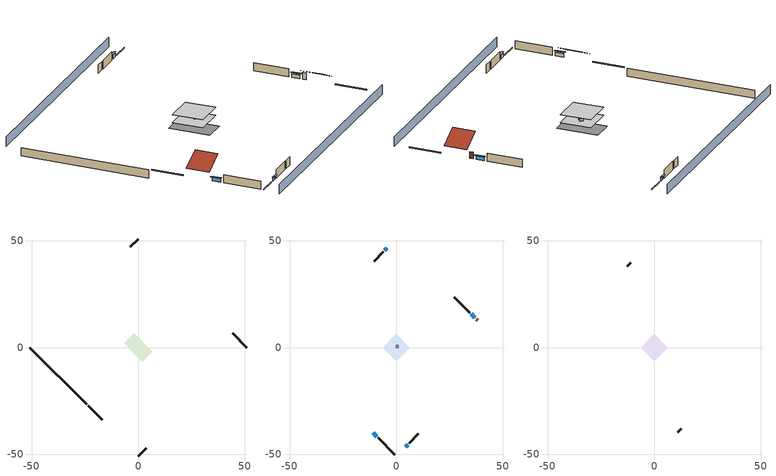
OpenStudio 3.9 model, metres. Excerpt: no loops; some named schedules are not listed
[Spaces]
basement - unconditioned 1
 floor foundation (Slab1 construction): -6.68,1.91 -1.91,6.68 6.68,-1.91 1.91,-6.68 z-2.13
 wall outside (RimJoist1 construction): -23.56,-27.36 -16.94,-33.98 z0.3:0.61
 wall outside (RimJoist2 construction): 0,50.92 -3.69,47.23 z0.3:0.61
 wall outside (RimJoist3 construction): 50.92,0 44.3,6.62 z0.3:0.61
 wall outside (RimJoist4 construction): 0,-50.92 3.69,-47.23 z0.3:0.61
 wall foundation (FoundationWall1 construction): -50.92,0 -24.21,-26.7 z-2.13:0.3
conditioned space 1
 floor to basement - unconditioned 1 (Floor1 construction): -6.4,0 0,6.4 6.4,0 0,-6.4 z0.3
 wall outside (Wall1 construction): -8.47,-42.45 -0.66,-50.26 z0.3:2.74
 wall outside (Wall2 construction): -6.04,44.88 -10.38,40.54 z0.3:2.74
 wall outside (Wall3 construction): 34.52,16.39 27.25,23.66 z0.3:2.74
 wall outside (Wall4 construction): 6.04,-44.88 10.38,-40.54 z0.3:2.74
 wall outside (AdiabaticWallConstruction): -10.84,-40.07 -9.12,-41.79 / 36.9,14.02 35.18,15.74 z0.3:1.4; -4.34,46.57 -5.38,45.53 / 4.34,-46.57 5.38,-45.53 z0.3:1.31
 wall outside (AdiabaticWallConstruction 1): 38.2,12.71 37.56,13.36 z0.3:2.34
 window (WindowConstruction): -10.84,-40.07 -9.12,-41.79 z0.3:1.4
 window (WindowConstruction 1): -4.34,46.57 -5.38,45.54 z0.3:1.31
 window (WindowConstruction 2): 36.9,14.02 35.18,15.73 z0.3:1.4
 window (WindowConstruction 3): 4.34,-46.57 5.38,-45.54 z0.3:1.31
 door (Door): 38.2,12.71 37.56,13.36 z0.3:2.34
furnace airloop ret air space
 floor adiabatic (AdiabaticConst): 0,0 0,1 1,1 1,0 z0
 wall adiabatic (AdiabaticConst): 0,1 0,0 1,0 1,1 0,1 z0:1
 ceiling adiabatic (AdiabaticConst): 1,0 1,1 0,1 0,0 z1
attic - vented 1
 floor to conditioned space 1 (Floor2 construction Reversed): -6.4,0 0,6.4 6.4,0 0,-6.4 z2.74
 wall outside (Wall5 construction): -11.03,39.88 -12.68,38.23 z0.3:2.74
 wall outside (Wall6 construction): 11.03,-39.88 12.68,-38.23 z0.3:2.74
 roof outside (Roof1 construction): -11.5,-39.42,2.74 -7.22,-35.14,5.77 -12,-30.36,5.77 -16.28,-34.63,2.74
 roof outside (Roof2 construction): 38.86,12.06,2.74 34.58,7.78,5.77 39.36,3,5.77 43.64,7.27,2.74
shading: 3.23,-54.15 54.15,-3.23 / -3.23,54.15 -54.15,3.23 z0:2.74; -8.91,-42.01 -11.06,-39.86 -11.49,-40.29 -9.34,-42.44 z1.71; -5.6,45.32 -4.13,46.79 -4.56,47.22 -6.03,45.75 z1.62; 34.97,15.95 37.12,13.8 37.55,14.23 35.4,16.38 z1.71; 5.6,-45.32 4.13,-46.79 4.56,-47.22 6.03,-45.75 z1.62
[Site]
Portland Intl Arpt_OR: Latitude {deg}=45.59; Longitude {deg}=-122.6; Time Zone {hr}=-8; Elevation {m}=33; Terrain=Suburbs; Keep Site Location Information=Yes
[Site:GroundTemperature:Shallow]
10.2558, 8.96328, 8.85977, 9.47314, 11.9355, 14.3863, 16.5111, 17.8571, 17.9714, 16.8767, 14.8061, 12.4304
[Site:WaterMainsTemperature]
Calculation Method=Schedule; Temperature Schedule=mains temperature schedule
[Building]
Building 1
[Material] Roughness=Rough
Name | Thickness {m} | Conductivity {W/m-K} | Density {kg/m3} | Specific Heat {J/kg-K} | Thermal Absorptance | Solar Absorptance | Visible Absorptance
asphalt or fiberglass shingles | 0.00635 | 0.162714 | 1121.4 | 1465.45 | 0.9 | 0.85 | 0.85
roof rigid ins | 0.00281632 | 0.029427 | 32.04 | 1214.23 | 0.9 | 0.7 | 0.7
osb sheathing 0.5 in. | 0.0127 | 0.115458 | 512.64 | 1214.23 | 0.9 | 0.6 | 0.6
wood siding | 0.0254 | 0.102417 | 544.68 | 1172.36 | 0.9 | 0.85 | 0.85
osb sheathing 0.5 in. 1 | 0.0127 | 0.115458 | 512.64 | 1214.23 | 0.9 | 0.7 | 0.7
wall stud and cavity | 0.1397 | 0.550994 | 139.0536 | 1170.24 | 0.9 | 0.7 | 0.7
gypsum board | 0.0127 | 0.160291 | 801 | 837.4 | 0.9 | 0.6 | 0.6
wall stud and cavity 1 | 0.1397 | 0.727959 | 139.0536 | 1170.24 | 0.9 | 0.6 | 0.6
rim joist stud and cavity | 0.0508 | 0.178688 | 50.32683 | 1063.81 | 0.9 | 0.6 | 0.6
floor stud and cavity | 0.1397 | 0.923637 | 92.3553 | 1139.71 | 0.9 | 0.7 | 0.7
osb sheathing 0.75 in. | 0.01905 | 0.115458 | 512.64 | 1214.23 | 0.9 | 0.7 | 0.7
floor covering | 0.0127 | 0.0433444 | 54.468 | 1339.84 | 0.9 | 0.6 | 0.6
ceiling loosefill ins | 0.254 | 0.0480833 | 16.02 | 1046.75 | 0.9 | 0.7 | 0.7
ceiling stud and cavity | 0.1397 | 0.104117 | 65.682 | 1177.47 | 0.9 | 0.7 | 0.7
concrete 8.0 in. | 0.2032 | 1.803125 | 2242.8 | 837.4 | 0.9 | 0.7 | 0.7
concrete 4.0 in. | 0.1016 | 1.803125 | 2242.8 | 837.4 | 0.9 | 0.7 | 0.7
wood siding 1; wood siding 2 | 0.0254 | 0.102417 | 544.68 | 1172.36
wall rigid ins | 0.512978 | 0.029427 | 32.04 | 1214.23 | 0.9 | 0.7 | 0.7
wall stud and cavity 2 | 0.0889 | 0.380278 | 52.3479 | 1209.89 | 0.9 | 0.7 | 0.7
door material | 0.04445 | 0.0612267 | 512.64 | 1214.23 | 0.9 | 0.7 | 0.7
wall stud and cavity 3 | 0.0889 | 0.391764 | 83.0341 | 1211.67 | 0.9 | 0.7 | 0.7
furniture material conditioned space 1; furniture material basement - unconditioned 1 | 0.1524 | 0.115458 | 640.8 | 1214.23 | 0.9 | 0.6 | 0.6
[Construction]
Roof1 construction; Roof2 construction: asphalt or fiberglass shingles, roof rigid ins, osb sheathing 0.5 in.
Wall1 construction; Wall2 construction; Wall3 construction; Wall4 construction: wood siding, osb sheathing 0.5 in. 1, wall stud and cavity, gypsum board
Wall5 construction; Wall6 construction: wood siding, osb sheathing 0.5 in. 1, wall stud and cavity 1
RimJoist1 construction; RimJoist2 construction; RimJoist3 construction; RimJoist4 construction: wood siding, rim joist stud and cavity
Floor1 construction: floor stud and cavity, osb sheathing 0.75 in., floor covering
Floor2 construction Reversed: gypsum board, ceiling stud and cavity, ceiling loosefill ins
FoundationWall1 construction: concrete 8.0 in.
Slab1 construction: concrete 4.0 in.
WindowConstruction; WindowConstruction 1; WindowConstruction 2; WindowConstruction 3: WindowMaterial
AdiabaticWallConstruction: wood siding 1, wall rigid ins, wall stud and cavity 2, gypsum board
Door: door material
AdiabaticWallConstruction 1: wood siding 2, wall rigid ins, wall stud and cavity 2, gypsum board
PartitionWallConstruction: gypsum board, wall stud and cavity 3, gypsum board
furniture construction conditioned space 1: furniture material conditioned space 1
furniture construction basement - unconditioned 1: furniture material basement - unconditioned 1
AdiabaticConst: Adiabatic
[WindowMaterial:SimpleGlazingSystem]
WindowMaterial: U-Factor {W/m2-K}=2.78222; Solar Heat Gain Coefficient=0.56
[Material:NoMass]
Adiabatic: Roughness=Rough; Thermal Resistance {m2-K/W}=176.1
[ThermalZone] Multiplier=1; Use Ideal Air Loads=No
Name | Volume {m3} | Thermostat
conditioned space | 199.577 | conditioned space temperature setpoint
attic - vented | 55.1915
basement - unconditioned | 199.577
furnace airloop ret air zone | 1
[Sizing:Zone] Zone Cooling Design Supply Air Temperature Input Method=SupplyAirTemperature; Zone Cooling Design Supply Air Temperature {C}=14; Zone Cooling Design Supply Air Temperature Difference {deltaC}=11.11; Zone Heating Design Supply Air Temperature Input Method=SupplyAirTemperature; Zone Heating Design Supply Air Temperature {C}=40; Zone Heating Design Supply Air Temperature Difference {deltaC}=11.11; Zone Cooling Design Supply Air Humidity Ratio {kg-H2O/kg-air}=0.0085; Zone Heating Design Supply Air Humidity Ratio {kg-H2O/kg-air}=0.008; Cooling Design Air Flow Method=DesignDay; Heating Design Air Flow Method=DesignDay; Account for Dedicated Outdoor Air System=No; Dedicated Outdoor Air System Control Strategy=NeutralSupplyAir; Dedicated Outdoor Air Low Setpoint Temperature for Design {C}=autosize; Dedicated Outdoor Air High Setpoint Temperature for Design {C}=autosize; Zone Load Sizing Method=Sensible Load Only No Latent Load; Zone Latent Cooling Design Supply Air Humidity Ratio Input Method=HumidityRatioDifference; Zone Cooling Design Supply Air Humidity Ratio Difference {kgWater/kgDryAir}=0.005; Zone Latent Heating Design Supply Air Humidity Ratio Input Method=HumidityRatioDifference; Zone Humidification Design Supply Air Humidity Ratio Difference {kgWater/kgDryAir}=0.005; Sizing Option=Coincident
attic - vented; basement - unconditioned; furnace airloop ret air zone
[Space]
Name | Thermal Zone | Volume {m3}
conditioned space 1 | conditioned space | 199.577
attic - vented 1 | attic - vented | 55.1915
basement - unconditioned 1 | basement - unconditioned | 199.577
furnace airloop ret air space | furnace airloop ret air zone
[ThermostatSetpoint:DualSetpoint]
conditioned space temperature setpoint: Heating Setpoint Temperature Schedule=heating setpoint; Cooling Setpoint Temperature Schedule=cooling setpoint; Temperature Difference Between Cutout And Setpoint {deltaC}=0
[Foundation:Kiva]
Foundation Kiva 1: Initial Indoor Air Temperature {C}=9.52053; Wall Height Above Grade {m}=0.3048; Wall Depth Below Slab {m}=0.2032
[Foundation:Kiva:Settings]
Soil Conductivity {W/m-K}=1.3848; Soil Density {kg/m3}=1842.3; Soil Specific Heat {J/kg-K}=418.7; Ground Solar Absorptivity=0.9; Ground Thermal Absorptivity=0.9; Ground Surface Roughness {m}=0.03; Far-Field Width {m}=40; Deep-Ground Boundary Condition=ZeroFlux; Deep-Ground Depth {m}=40; Minimum Cell Dimension {m}=0.2; Maximum Cell Growth Coefficient=3; Simulation Timestep=Timestep
[SurfaceProperty:ExposedFoundationPerimeter]
Slab1: Exposed Perimeter Calculation Method=TotalExposedPerimeter; Total Exposed Perimeter {m}=37.76472
[SurfaceProperty:IncidentSolarMultiplier] Incident Solar Multiplier=1; Incident Solar Multiplier Schedule=trans schedule winter=0.85 summer=0.7
Window1; Window2; Window3; Window4
[InternalMass:Definition] Design Level Calculation Method=SurfaceArea
Name | Construction | Surface Area {m2}
partition wall mass | PartitionWallConstruction | 81.84758
furniture mass conditioned space 1 | furniture construction conditioned space 1 | 32.73903
furniture mass basement - unconditioned 1 | furniture construction basement - unconditioned 1 | 32.73903
[InternalMass] Multiplier=1
Name | Internal Mass Definition | Space or SpaceType
partition wall mass | partition wall mass | conditioned space 1
furniture mass conditioned space 1 | furniture mass conditioned space 1 | conditioned space 1
furniture mass basement - unconditioned 1 | furniture mass basement - unconditioned 1 | basement - unconditioned 1
[EnergyManagementSystem:Sensor]
Name | Output Variable or Output Meter Index Key | Output Variable or Output Meter
water_heater_T_set | water heater setpoint | Schedule Value
out_pb_s |  | Site Outdoor Air Barometric Pressure
out_wt_s |  | Site Outdoor Air Humidity Ratio
site_vw_s |  | Site Wind Speed
cool_season | cooling season schedule | Schedule Value
furnace_airloop_AH_MFR_s | Node 15 | System Node Mass Flow Rate
furnace_airloop_AH_VFR_s | Node 15 | System Node Current Density Volume Flow Rate
furnace_airloop_AH_Tout_s | Node 15 | System Node Temperature
furnace_airloop_AH_Wout_s | Node 15 | System Node Humidity Ratio
furnace_airloop_RA_T_s | Node 18 | System Node Temperature
furnace_airloop_Ra_W_s | Node 18 | System Node Humidity Ratio
furnace_airloop_0_DZ_T_s | basement - unconditioned | Zone Air Temperature
furnace_airloop_0_DZ_W_s | basement - unconditioned | Zone Mean Air Humidity Ratio
natural_vent_s | natural vent schedule | Schedule Value
htg_sp_s | heating setpoint | Schedule Value
clg_sp_s | cooling setpoint | Schedule Value
mech_vent_range_fan_0_sch_s | mech vent range fan 0 schedule | Schedule Value
mech_vent_bath_fan_0_sch_s | mech vent bath fan 0 schedule | Schedule Value
clothes_dryer_exhaust_0_sch_s | clothes_dryer | Schedule Value
htg_load_cond |  | Heating:EnergyTransfer:Zone:CONDITIONED SPACE
clg_load_cond |  | Cooling:EnergyTransfer:Zone:CONDITIONED SPACE
htg_load_duct |  | Heating:EnergyTransfer:Zone:FURNACE AIRLOOP RET AIR ZONE
clg_load_duct |  | Cooling:EnergyTransfer:Zone:FURNACE AIRLOOP RET AIR ZONE
s_conv | Floor1 | Surface Inside Face Convection Heat Gain Energy
s_ig | Floor1 | Surface Inside Face Internal Gains Radiation Heat Gain Energy
s_sol | Floor1 | Surface Inside Face Solar Radiation Heat Gain Energy
s_lgt | Floor1 | Surface Inside Face Lights Radiation Heat Gain Energy
s_surf | Floor1 | Surface Inside Face Net Surface Thermal Radiation Heat Gain Energy
s_conv_1 | Floor2 | Surface Inside Face Convection Heat Gain Energy
s_ig_1 | Floor2 | Surface Inside Face Internal Gains Radiation Heat Gain Energy
s_sol_1 | Floor2 | Surface Inside Face Solar Radiation Heat Gain Energy
s_lgt_1 | Floor2 | Surface Inside Face Lights Radiation Heat Gain Energy
s_surf_1 | Floor2 | Surface Inside Face Net Surface Thermal Radiation Heat Gain Energy
ss_sol | Door1 | Surface Inside Face Solar Radiation Heat Gain Energy
ss_lgt | Door1 | Surface Inside Face Lights Radiation Heat Gain Energy
ss_conv | Door1 | Surface Inside Face Convection Heat Gain Energy
ss_ig | Door1 | Surface Inside Face Internal Gains Radiation Heat Gain Energy
ss_surf | Door1 | Surface Inside Face Net Surface Thermal Radiation Heat Gain Energy
ss_conv_1 | Window1 | Surface Inside Face Convection Heat Gain Energy
ss_ig_1 | Window1 | Surface Inside Face Internal Gains Radiation Heat Gain Energy
ss_surf_1 | Window1 | Surface Inside Face Net Surface Thermal Radiation Heat Gain Energy
ss_trans_in | Window1 | Surface Window Transmitted Solar Radiation Rate
ss_back_out | Window1 | Surface Window Shortwave from Zone Back Out Window Heat Transfer Rate
ss_trans_out | Window1 | Surface Inside Face Initial Transmitted Diffuse Transmitted Out Window Solar Radiation Rate
ss_conv_2 | Window2 | Surface Inside Face Convection Heat Gain Energy
ss_ig_2 | Window2 | Surface Inside Face Internal Gains Radiation Heat Gain Energy
ss_surf_2 | Window2 | Surface Inside Face Net Surface Thermal Radiation Heat Gain Energy
ss_trans_in_1 | Window2 | Surface Window Transmitted Solar Radiation Rate
ss_back_out_1 | Window2 | Surface Window Shortwave from Zone Back Out Window Heat Transfer Rate
ss_trans_out_1 | Window2 | Surface Inside Face Initial Transmitted Diffuse Transmitted Out Window Solar Radiation Rate
ss_conv_3 | Window3 | Surface Inside Face Convection Heat Gain Energy
ss_ig_3 | Window3 | Surface Inside Face Internal Gains Radiation Heat Gain Energy
ss_surf_3 | Window3 | Surface Inside Face Net Surface Thermal Radiation Heat Gain Energy
ss_trans_in_2 | Window3 | Surface Window Transmitted Solar Radiation Rate
ss_back_out_2 | Window3 | Surface Window Shortwave from Zone Back Out Window Heat Transfer Rate
ss_trans_out_2 | Window3 | Surface Inside Face Initial Transmitted Diffuse Transmitted Out Window Solar Radiation Rate
ss_conv_4 | Window4 | Surface Inside Face Convection Heat Gain Energy
ss_ig_4 | Window4 | Surface Inside Face Internal Gains Radiation Heat Gain Energy
ss_surf_4 | Window4 | Surface Inside Face Net Surface Thermal Radiation Heat Gain Energy
ss_trans_in_3 | Window4 | Surface Window Transmitted Solar Radiation Rate
ss_back_out_3 | Window4 | Surface Window Shortwave from Zone Back Out Window Heat Transfer Rate
ss_trans_out_3 | Window4 | Surface Inside Face Initial Transmitted Diffuse Transmitted Out Window Solar Radiation Rate
s_conv_2 | Wall1 | Surface Inside Face Convection Heat Gain Energy
s_ig_2 | Wall1 | Surface Inside Face Internal Gains Radiation Heat Gain Energy
s_sol_2 | Wall1 | Surface Inside Face Solar Radiation Heat Gain Energy
s_lgt_2 | Wall1 | Surface Inside Face Lights Radiation Heat Gain Energy
s_surf_2 | Wall1 | Surface Inside Face Net Surface Thermal Radiation Heat Gain Energy
s_conv_3 | Wall2 | Surface Inside Face Convection Heat Gain Energy
s_ig_3 | Wall2 | Surface Inside Face Internal Gains Radiation Heat Gain Energy
s_sol_3 | Wall2 | Surface Inside Face Solar Radiation Heat Gain Energy
s_lgt_3 | Wall2 | Surface Inside Face Lights Radiation Heat Gain Energy
s_surf_3 | Wall2 | Surface Inside Face Net Surface Thermal Radiation Heat Gain Energy
s_conv_4 | Wall3 | Surface Inside Face Convection Heat Gain Energy
s_ig_4 | Wall3 | Surface Inside Face Internal Gains Radiation Heat Gain Energy
s_sol_4 | Wall3 | Surface Inside Face Solar Radiation Heat Gain Energy
s_lgt_4 | Wall3 | Surface Inside Face Lights Radiation Heat Gain Energy
s_surf_4 | Wall3 | Surface Inside Face Net Surface Thermal Radiation Heat Gain Energy
s_conv_5 | Wall4 | Surface Inside Face Convection Heat Gain Energy
s_ig_5 | Wall4 | Surface Inside Face Internal Gains Radiation Heat Gain Energy
s_sol_5 | Wall4 | Surface Inside Face Solar Radiation Heat Gain Energy
s_lgt_5 | Wall4 | Surface Inside Face Lights Radiation Heat Gain Energy
s_surf_5 | Wall4 | Surface Inside Face Net Surface Thermal Radiation Heat Gain Energy
im_conv | furniture mass conditioned space 1 | Surface Inside Face Convection Heat Gain Energy
im_ig | furniture mass conditioned space 1 | Surface Inside Face Internal Gains Radiation Heat Gain Energy
im_sol | furniture mass conditioned space 1 | Surface Inside Face Solar Radiation Heat Gain Energy
im_lgt | furniture mass conditioned space 1 | Surface Inside Face Lights Radiation Heat Gain Energy
im_surf | furniture mass conditioned space 1 | Surface Inside Face Net Surface Thermal Radiation Heat Gain Energy
im_conv_1 | partition wall mass | Surface Inside Face Convection Heat Gain Energy
im_ig_1 | partition wall mass | Surface Inside Face Internal Gains Radiation Heat Gain Energy
im_sol_1 | partition wall mass | Surface Inside Face Solar Radiation Heat Gain Energy
im_lgt_1 | partition wall mass | Surface Inside Face Lights Radiation Heat Gain Energy
im_surf_1 | partition wall mass | Surface Inside Face Net Surface Thermal Radiation Heat Gain Energy
airflow_gain | infil flow | Infiltration Sensible Heat Gain Energy
airflow_loss | infil flow | Infiltration Sensible Heat Loss Energy
airflow_gain_1 | natural vent flow | Infiltration Sensible Heat Gain Energy
airflow_loss_1 | natural vent flow | Infiltration Sensible Heat Loss Energy
airflow_gain_2 | whole house fan flow | Infiltration Sensible Heat Gain Energy
airflow_loss_2 | whole house fan flow | Infiltration Sensible Heat Loss Energy
mv_conv | mech vent bath fan 0 | Electric Equipment Convective Heating Energy
mv_rad | mech vent bath fan 0 | Electric Equipment Radiant Heating Energy
mv_conv_1 | mech vent house fan | Electric Equipment Convective Heating Energy
mv_rad_1 | mech vent house fan | Electric Equipment Radiant Heating Energy
mv_conv_2 | mech vent house fan cfis | Electric Equipment Convective Heating Energy
mv_rad_2 | mech vent house fan cfis | Electric Equipment Radiant Heating Energy
mv_conv_3 | mech vent range fan 0 | Electric Equipment Convective Heating Energy
mv_rad_3 | mech vent range fan 0 | Electric Equipment Radiant Heating Energy
mv_conv_4 | mech vent house fan latent load | Other Equipment Convective Heating Energy
mv_rad_4 | mech vent house fan latent load | Other Equipment Radiant Heating Energy
mv_conv_5 | mech vent house fan sensible load | Other Equipment Convective Heating Energy
mv_rad_5 | mech vent house fan sensible load | Other Equipment Radiant Heating Energy
ducts_conv | furnace airloop_0 RetCondToRP | Other Equipment Convective Heating Energy
ducts_rad | furnace airloop_0 RetCondToRP | Other Equipment Radiant Heating Energy
ducts_conv_1 | furnace airloop_0 RetLatLkToRP | Other Equipment Convective Heating Energy
ducts_rad_1 | furnace airloop_0 RetLatLkToRP | Other Equipment Radiant Heating Energy
[ElectricEquipment:Definition] Design Level Calculation Method=EquipmentLevel
Name | Design Level {W} | Fraction Latent | Fraction Radiant | Fraction Lost
ceiling fan | 16.87 | 0 | 0.558 | 0
clothes washer | 378.777 | 0.03 | 0.162 | 0.7
clothes dryer | 4099.68 | 0.015 | 0.081 | 0.85
dishwasher | 970.938 | 0.3 | 0.18 | 0.4
fridge | 43.7215 | 0 | 0.6 | 0
freezer | 194.914 | 0 | 0.6 | 0
cooking range | 79.4992 | 0.16 | 0.384 | 0.2
misc tv | 544.848 | 0 | 0.6 | 0
misc plug loads | 322.964 | 0.021 | 0.558 | 0.049
whole house fan; mech vent house fan | 0 | 0 | 0 | 1
mech vent house fan cfis | 0 | 0 | 0 | 0
mech vent range fan 0 | 30 | 0 | 0 | 1
mech vent bath fan 0 | 15 | 0 | 0 | 1
[ElectricEquipment]
Name | Electric Equipment Definition | Space or SpaceType | Schedule
ceiling fan | ceiling fan | conditioned space 1 | ceiling_fan
clothes washer | clothes washer | conditioned space 1 | clothes_washer
clothes dryer | clothes dryer | conditioned space 1 | clothes_dryer
dishwasher | dishwasher | conditioned space 1 | dishwasher
fridge | fridge | conditioned space 1 | fridge schedule
freezer | freezer | basement - unconditioned 1 | freezer schedule
cooking range | cooking range | conditioned space 1 | cooking_range
misc tv | misc tv | conditioned space 1 | plug_loads_tv
misc plug loads | misc plug loads | conditioned space 1 | plug_loads_other
whole house fan | whole house fan | conditioned space 1 | Always On Discrete
mech vent house fan | mech vent house fan | conditioned space 1 | mech vent house fan schedule
mech vent house fan cfis | mech vent house fan cfis | conditioned space 1 | mech vent house fan cfis schedule
mech vent range fan 0 | mech vent range fan 0 | conditioned space 1 | mech vent range fan 0 schedule
mech vent bath fan 0 | mech vent bath fan 0 | conditioned space 1 | mech vent bath fan 0 schedule
[OtherEquipment:Definition] Design Level Calculation Method=EquipmentLevel
Name | Design Level {W} | Fraction Latent | Fraction Radiant | Fraction Lost
water heater sens; furnace airloop_0 SupSensLkToCond; furnace airloop_0 SupCondToLv; furnace airloop_0 RetCondToRP; furnace airloop_0 RetSensLkToRP; furnace airloop_0 SupCondToDZ; furnace airloop_0 RetCondToDZ; furnace airloop_0 SupSensLkToDZ; mech vent house fan sensible load | 0 | 0 | 0 | 0
water heater lat; furnace airloop_0 SupLatLkToCond; furnace airloop_0 RetLatLkToRP; furnace airloop_0 SupLatLkToDZ; mech vent house fan latent load | 0 | 1 | 0 | 0
water heater energy adjustment1 | 0.01 | 0 | 0 | 1
clothes dryer 2 | 0 | 0.015 | 0.081 | 0.85
cooking range 2 | 2329.89 | 0.16 | 0.384 | 0.2
general water use sensible | -61.6891 | 0 | 0.6 | 0
general water use latent | 62.594 | 1 | 0 | 0
[OtherEquipment]
Name | Other Equipment Definition | Space or SpaceType | Schedule | Fuel Type
water heater sens | water heater sens | conditioned space 1 | Always On Discrete
water heater lat | water heater lat | conditioned space 1 | Always On Discrete
water heater energy adjustment1 | water heater energy adjustment1 | conditioned space 1 | Always On Discrete | Electricity
clothes dryer 1 | clothes dryer 2 | conditioned space 1 | clothes_dryer | Electricity
cooking range 1 | cooking range 2 | conditioned space 1 | cooking_range | NaturalGas
general water use sensible | general water use sensible | conditioned space 1 | general water use schedule
general water use latent | general water use latent | conditioned space 1 | general water use schedule
furnace airloop_0 SupSensLkToCond | furnace airloop_0 SupSensLkToCond | conditioned space 1 | Always On Discrete
furnace airloop_0 SupLatLkToCond | furnace airloop_0 SupLatLkToCond | conditioned space 1 | Always On Discrete
furnace airloop_0 SupCondToLv | furnace airloop_0 SupCondToLv | conditioned space 1 | Always On Discrete
furnace airloop_0 RetCondToRP | furnace airloop_0 RetCondToRP | furnace airloop ret air space | Always On Discrete
furnace airloop_0 RetSensLkToRP | furnace airloop_0 RetSensLkToRP | furnace airloop ret air space | Always On Discrete
furnace airloop_0 RetLatLkToRP | furnace airloop_0 RetLatLkToRP | furnace airloop ret air space | Always On Discrete
furnace airloop_0 SupCondToDZ | furnace airloop_0 SupCondToDZ | basement - unconditioned 1 | Always On Discrete
furnace airloop_0 RetCondToDZ | furnace airloop_0 RetCondToDZ | basement - unconditioned 1 | Always On Discrete
furnace airloop_0 SupSensLkToDZ | furnace airloop_0 SupSensLkToDZ | basement - unconditioned 1 | Always On Discrete
furnace airloop_0 SupLatLkToDZ | furnace airloop_0 SupLatLkToDZ | basement - unconditioned 1 | Always On Discrete
mech vent house fan sensible load | mech vent house fan sensible load | conditioned space 1 | Always On Discrete
mech vent house fan latent load | mech vent house fan latent load | conditioned space 1 | Always On Discrete
[WaterUse:Equipment:Definition]
Name | Peak Flow Rate {m3/s}
clothes washer | 3.03264e-06
dishwasher | 6.51666e-06
[Lights:Definition]
interior lighting: Design Level Calculation Method=LightingLevel; Lighting Level {W}=249.085; Fraction Radiant=0.6; Fraction Visible=0.2; Return Air Fraction=0
[Lights]
interior lighting: Lights Definition=interior lighting; Space or SpaceType=conditioned space 1; Schedule=lighting_interior; Fraction Replaceable=1
[Exterior:Lights:Definition]
exterior lighting: Design Level {W}=8.28781
[Exterior:Lights]
exterior lighting: Exterior Lights Definition=exterior lighting; Schedule=exterior lighting schedule
[People:Definition]
occupants: Number of People Calculation Method=People; Number of People {people}=3; Fraction Radiant=0.314171; Sensible Heat Fraction=0.56303; Carbon Dioxide Generation Rate {m3/s-W}=0; Enable ASHRAE 55 Comfort Warnings=No; Mean Radiant Temperature Calculation Type=EnclosureAveraged
[People]
occupants: People Definition=occupants; Space or SpaceType=conditioned space 1; Number of People Schedule=occupants; Activity Level Schedule=occupants activity schedule; Multiplier=1
[ZoneMixing] Schedule=Always On Continuous; Design Flow Rate Calculation Method=Flow/Zone; Design Flow Rate {m3/s}=0
Name | Zone or Space | Source Zone or Space
furnace airloop_0 ZoneMixDZToCond mix | conditioned space | basement - unconditioned
furnace airloop_0 ZoneMixCondToDZ mix | basement - unconditioned | conditioned space
whole house fan mix | attic - vented | conditioned space
[SpaceInfiltration:DesignFlowRate] Schedule=Always On Discrete
Name | Space or SpaceType | Design Flow Rate Calculation Method | Design Flow Rate {m3/s} | Air Changes per Hour {1/hr} | Constant Term Coefficient | Temperature Term Coefficient | Velocity Term Coefficient | Velocity Squared Term Coefficient
natural vent flow; whole house fan flow; infil flow | conditioned space 1 | Flow/Space | 0
infil basement - unconditioned 1 | basement - unconditioned 1 | AirChanges/Hour |  | 0.1 | 1 | 0 | 0 | 0
basement_unconditioned 1 duct leakage imbalance infil flow | basement - unconditioned 1 | Flow/Space | 0
[SpaceInfiltration:EffectiveLeakageArea]
infil attic - vented 1: Space or SpaceType=attic - vented 1; Schedule=Always On Discrete; Effective Air Leakage Area {cm2}=2727.98; Stack Coefficient=0.000140673; Wind Coefficient=3.41675e-05
